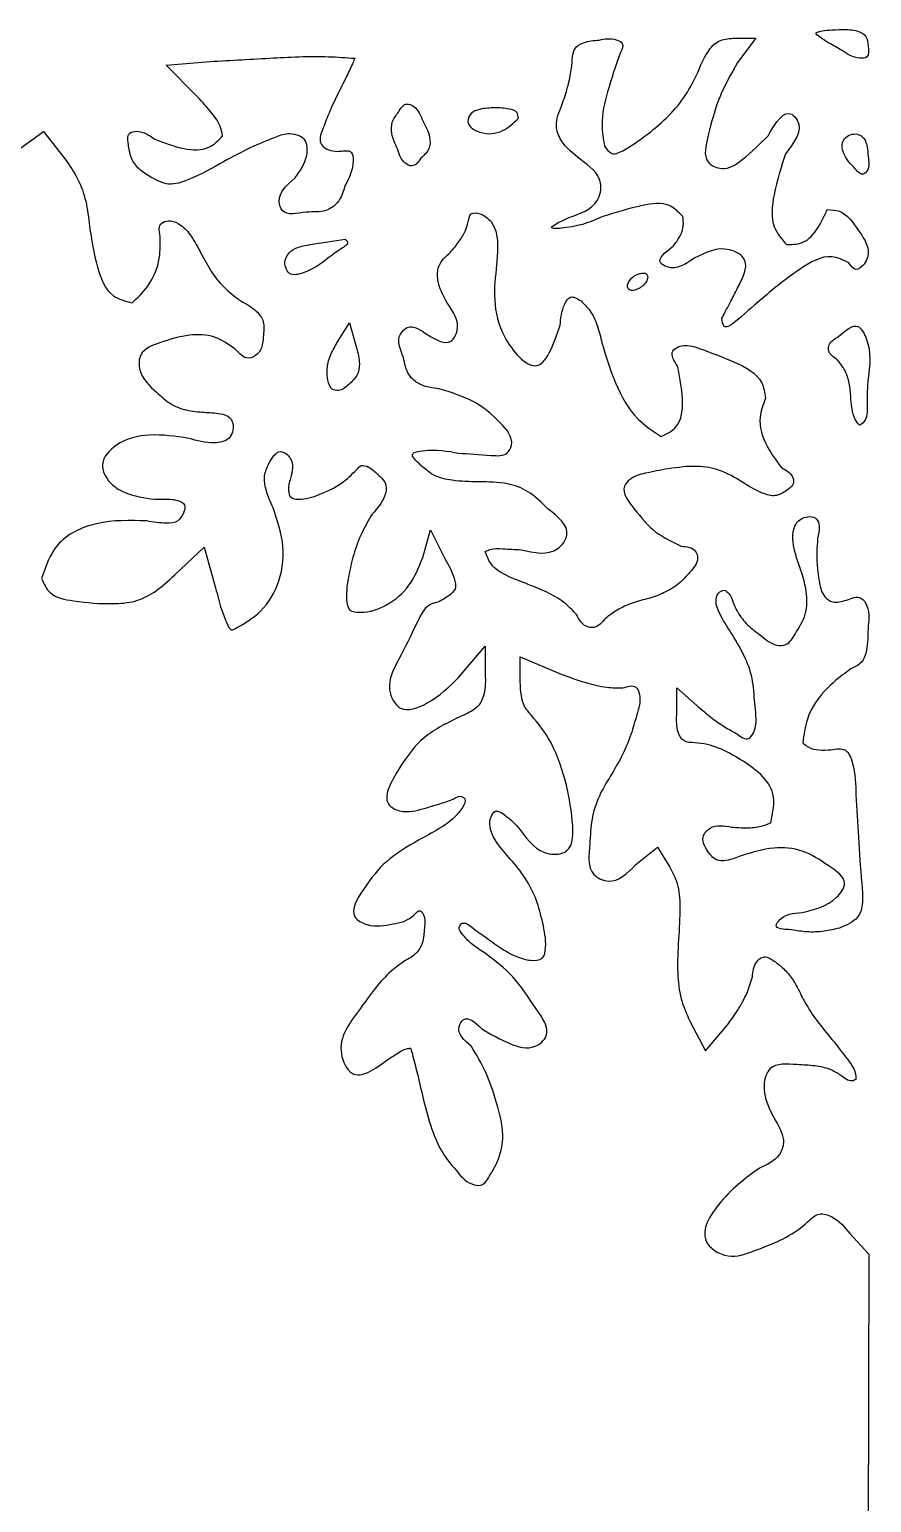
# Model space of a CAD drawing. Extents: x 0 to 204, y 72 to 361.
# Drawn here: x 147.49 to 174.81, y 188.99 to 236.79 of the extents above; entities that cross this region are included whole.
import ezdxf

# ---------------------------------------------------------------- set-up
doc = ezdxf.new("R2010")
doc.units = 0
doc.layers.get('0').update_dxf_attribs({"linetype": 'CONTINUOUS'})

msp = doc.modelspace()

# ---------------------------------------------------------------- linework, layer by layer
at = {"color": 7}
for p, q in [((170.321111, 236.502222), (171.054889, 236.502222)), ((171.054889, 236.502222), (170.462222, 235.712)), ((174.695556, 236.248222), (174.695556, 236.248222)), ((151.920222, 235.627333), (153.218444, 235.740222)), ((158.044444, 235.853111), (158.044444, 235.853111)), ((166.652222, 236.022444), (166.652222, 236.022444)), ((152.879778, 234.667778), (151.920222, 235.627333)), ((163.350222, 233.905778), (163.350222, 233.905778)), ((147.094222, 232.861556), (147.940889, 233.482444)), ((147.940889, 233.482444), (148.646444, 232.579333)), ((160.189333, 232.607556), (160.189333, 232.607556)), ((174.695556, 232.664), (174.695556, 232.664)), ((162.475333, 230.547333), (162.475333, 230.547333)), ((157.169556, 229.362), (157.169556, 229.362)), ((167.498889, 228.6), (167.498889, 228.6)), ((157.451778, 226.596222), (157.875111, 227.273556)), ((157.875111, 227.273556), (158.100889, 226.455111)), ((157.846889, 225.269778), (157.846889, 225.269778)), ((174.695556, 225.467333), (174.695556, 225.467333)), ((160.245778, 219.653556), (160.499778, 220.556667)), ((160.499778, 220.556667), (160.979556, 219.597111)), ((152.202444, 219.089111), (153.162, 219.992222)), ((153.162, 219.992222), (153.528889, 218.665778)), ((173.058667, 220.274444), (173.058667, 220.274444)), ((161.402889, 215.758889), (162.277778, 216.774889)), ((162.277778, 216.774889), (162.277778, 215.787111)), ((163.406667, 215.617778), (163.406667, 216.436222)), ((163.406667, 216.436222), (164.733111, 215.871778)), ((168.486667, 214.545333), (168.486667, 215.420222)), ((168.486667, 215.420222), (169.135778, 214.855778)), ((167.160222, 209.691111), (167.865778, 210.255556)), ((167.865778, 210.255556), (168.260889, 209.606444)), ((168.91, 204.611111), (169.418, 203.651556)), ((169.418, 203.651556), (170.095333, 204.441778)), ((174.102889, 197.724889), (174.723778, 197.047556)), ((174.723778, 197.047556), (174.667333, 173.115111))]:
    msp.add_line(p, q, dxfattribs=at)
for points, knots in [([(173.848889, 236.107111), (173.702108, 236.189979), (173.444732, 236.335285), (173.20911, 236.480104), (172.935448, 236.675496), (173.206193, 236.75223), (173.451818, 236.771244), (173.88431, 236.788377), (174.291524, 236.787931), (174.670495, 236.589238), (174.687117, 236.363053), (174.695556, 236.248222)], [0, 0, 0, 0, 0.484111, 0.848878, 1.02341, 1.154381, 1.464521, 1.885051, 2.395627, 2.709334, 3.032836, 3.032836, 3.032836, 3.032836]), ([(164.761333, 234.329111), (164.822564, 234.513624), (164.940944, 234.870353), (165.061024, 235.374543), (165.097589, 235.797025), (165.131547, 236.189421), (165.517801, 236.407736), (165.802025, 236.431391), (165.974889, 236.445778)], [0, 0, 0, 0, 0.584147, 1.129369, 1.538342, 1.884899, 2.222119, 2.745581, 2.745581, 2.745581, 2.745581]), ([(165.974889, 236.445778), (166.154192, 236.479509), (166.408105, 236.527277), (166.804795, 236.335525), (166.708269, 236.137453), (166.652222, 236.022444)], [0, 0, 0, 0, 0.551981, 0.781667, 1.099684, 1.099684, 1.099684, 1.099684]), ([(169.164, 235.373333), (169.259198, 235.610584), (169.414842, 235.998476), (169.821251, 236.468153), (170.155851, 236.490958), (170.321111, 236.502222)], [0, 0, 0, 0, 0.771819, 1.26188, 1.740134, 1.740134, 1.740134, 1.740134]), ([(174.695556, 236.248222), (174.712396, 236.105032), (174.740497, 235.866095), (174.256934, 235.829372), (174.020462, 235.990329), (173.848889, 236.107111)], [0, 0, 0, 0, 0.352906, 0.58888, 1.212719, 1.212719, 1.212719, 1.212719]), ([(153.218444, 235.740222), (153.902736, 235.779625), (155.226604, 235.855855), (156.838551, 235.943223), (157.761267, 235.874272), (158.044444, 235.853111)], [0, 0, 0, 0, 2.057284, 3.980132, 4.83154, 4.83154, 4.83154, 4.83154]), ([(158.044444, 235.853111), (158.019033, 235.792323), (157.932908, 235.586293), (157.738937, 235.193414), (157.475435, 234.659288), (157.197727, 234.091789), (157.027425, 233.605202), (156.875969, 233.247573), (156.983509, 232.988008), (157.210002, 232.865404), (157.513422, 232.801593), (157.958299, 232.927483), (158.02551, 232.300403), (157.85887, 231.97586), (157.734, 231.732667)], [0, 0, 0, 0, 0.197641, 0.669866, 1.313099, 1.988394, 2.550938, 2.890178, 3.088782, 3.331151, 3.62004, 4.063088, 4.343738, 5.18274, 5.18274, 5.18274, 5.18274]), ([(166.652222, 236.022444), (166.509106, 235.608937), (166.247306, 234.852519), (166.003666, 233.823503), (166.104913, 233.232232), (166.144222, 233.002667)], [0, 0, 0, 0, 1.317908, 2.410819, 3.104458, 3.104458, 3.104458, 3.104458]), ([(170.462222, 235.712), (170.249131, 235.339457), (169.812051, 234.57532), (169.558401, 233.541427), (169.297112, 232.510261), (170.04241, 232.160579), (170.759775, 232.638966), (171.188224, 233.074952), (171.45, 233.341333)], [0, 0, 0, 0, 1.264131, 2.592904, 3.414487, 3.908124, 4.635691, 5.778402, 5.778402, 5.778402, 5.778402]), ([(167.555333, 233.397778), (167.784713, 233.58626), (168.242003, 233.962019), (168.788918, 234.634013), (169.043217, 235.13526), (169.164, 235.373333)], [0, 0, 0, 0, 0.889501, 1.773308, 2.572826, 2.572826, 2.572826, 2.572826]), ([(153.754667, 233.341333), (153.732836, 233.447898), (153.672493, 233.742448), (153.327908, 234.175507), (153.040263, 234.491485), (152.879778, 234.667778)], [0, 0, 0, 0, 0.32326, 0.893507, 1.613205, 1.613205, 1.613205, 1.613205]), ([(159.455556, 234.103333), (159.535289, 234.230308), (159.664643, 234.436301), (160.082061, 234.251229), (160.178401, 233.998125), (160.245778, 233.821111)], [0, 0, 0, 0, 0.38143, 0.618804, 1.171022, 1.171022, 1.171022, 1.171022]), ([(163.350222, 233.905778), (163.189535, 233.752876), (162.844322, 233.424389), (162.184268, 233.350412), (161.629576, 233.693774), (161.794237, 234.097673), (162.151495, 234.230112), (162.583933, 234.252751), (162.97186, 234.231656), (163.32815, 234.145533), (163.343793, 233.975612), (163.350222, 233.905778)], [0, 0, 0, 0, 0.649433, 1.395215, 1.901815, 2.174021, 2.499388, 2.991971, 3.454467, 3.732424, 3.926362, 3.926362, 3.926362, 3.926362]), ([(165.354, 232.579333), (165.124961, 232.760331), (164.763699, 233.045818), (164.502921, 233.728722), (164.666414, 234.108579), (164.761333, 234.329111)], [0, 0, 0, 0, 0.864027, 1.362821, 2.05324, 2.05324, 2.05324, 2.05324]), ([(159.427333, 232.918), (159.352626, 233.077977), (159.22636, 233.348364), (159.222645, 233.797343), (159.376799, 233.999866), (159.455556, 234.103333)], [0, 0, 0, 0, 0.527425, 0.891432, 1.271647, 1.271647, 1.271647, 1.271647]), ([(160.245778, 233.821111), (160.339285, 233.652955), (160.489275, 233.383226), (160.494792, 232.898634), (160.298302, 232.711394), (160.189333, 232.607556)], [0, 0, 0, 0, 0.573299, 0.919592, 1.350746, 1.350746, 1.350746, 1.350746]), ([(171.45, 233.341333), (171.701397, 233.764445), (172.016279, 234.294405), (172.651646, 233.585409), (172.300784, 233.124674), (172.014444, 232.748667)], [0, 0, 0, 0, 1.033877, 1.294962, 2.453609, 2.453609, 2.453609, 2.453609]), ([(151.440444, 231.986667), (151.304113, 232.069365), (151.044467, 232.226864), (150.765338, 232.598626), (150.712023, 232.986328), (150.632184, 233.4435), (151.132939, 233.52525), (151.375682, 233.35387), (151.553333, 233.228444)], [0, 0, 0, 0, 0.478513, 0.911335, 1.31043, 1.734391, 1.967634, 2.604218, 2.604218, 2.604218, 2.604218]), ([(151.553333, 233.228444), (151.8599, 233.109268), (152.412822, 232.894322), (153.288471, 232.844098), (153.616822, 233.194311), (153.754667, 233.341333)], [0, 0, 0, 0, 1.000318, 1.804172, 2.385814, 2.385814, 2.385814, 2.385814]), ([(156.097111, 231.958444), (156.26359, 232.187349), (156.530891, 232.554882), (156.49798, 233.305501), (155.886188, 233.455223), (155.318832, 233.234431), (154.612825, 232.942179), (154.077498, 232.653524), (153.782889, 232.494667)], [0, 0, 0, 0, 0.843362, 1.354118, 1.920372, 2.377836, 3.19832, 4.202493, 4.202493, 4.202493, 4.202493]), ([(166.144222, 233.002667), (166.217322, 232.899582), (166.381412, 232.668185), (166.982486, 232.971654), (167.321866, 233.224108), (167.555333, 233.397778)], [0, 0, 0, 0, 0.33705, 0.756586, 1.681392, 1.681392, 1.681392, 1.681392]), ([(174.272222, 232.268889), (174.198556, 232.344238), (174.053056, 232.49306), (173.91004, 232.7436), (173.824982, 232.990777), (173.89096, 233.216298), (174.056864, 233.361507), (174.283112, 233.422798), (174.543629, 233.326253), (174.679732, 233.021882), (174.689771, 232.794823), (174.695556, 232.664)], [0, 0, 0, 0, 0.314584, 0.621339, 0.862941, 1.074294, 1.282208, 1.498709, 1.750489, 2.040141, 2.433891, 2.433891, 2.433891, 2.433891]), ([(160.189333, 232.607556), (160.101547, 232.487534), (159.960091, 232.294133), (159.558603, 232.487931), (159.481202, 232.741513), (159.427333, 232.918)], [0, 0, 0, 0, 0.381295, 0.614411, 1.14806, 1.14806, 1.14806, 1.14806]), ([(148.646444, 232.579333), (148.79174, 232.372115), (149.085305, 231.953437), (149.345861, 231.204363), (149.405828, 230.677279), (149.436667, 230.406222)], [0, 0, 0, 0, 0.756549, 1.52858, 2.345932, 2.345932, 2.345932, 2.345932]), ([(153.782889, 232.494667), (153.420975, 232.28939), (152.868518, 231.976038), (152.015306, 231.683779), (151.625453, 231.889188), (151.440444, 231.986667)], [0, 0, 0, 0, 1.266865, 1.933851, 2.536252, 2.536252, 2.536252, 2.536252]), ([(164.987111, 230.688444), (165.353211, 230.810167), (165.919284, 230.998378), (166.132584, 232.004484), (165.656664, 232.355869), (165.354, 232.579333)], [0, 0, 0, 0, 1.067329, 1.650332, 2.668782, 2.668782, 2.668782, 2.668782]), ([(172.014444, 232.748667), (171.875995, 232.319485), (171.631299, 231.560943), (171.503772, 230.441183), (171.891582, 229.989517), (172.042667, 229.813556)], [0, 0, 0, 0, 1.375801, 2.431609, 3.105453, 3.105453, 3.105453, 3.105453]), ([(174.695556, 232.664), (174.720658, 232.510542), (174.755404, 232.298127), (174.506538, 232.012916), (174.36474, 232.16782), (174.272222, 232.268889)], [0, 0, 0, 0, 0.448264, 0.620479, 0.943798, 0.943798, 0.943798, 0.943798]), ([(157.734, 231.732667), (157.671556, 231.529332), (157.56395, 231.178935), (157.046572, 230.830719), (156.452244, 230.913543), (155.713769, 230.692821), (155.492566, 231.441207), (155.839615, 231.738136), (156.097111, 231.958444)], [0, 0, 0, 0, 0.622511, 1.072741, 1.7119, 2.48619, 2.800872, 3.705687, 3.705687, 3.705687, 3.705687]), ([(168.684222, 230.716667), (168.546352, 230.85879), (168.197814, 231.218083), (167.185431, 231.061711), (166.502119, 230.846914), (166.087778, 230.716667)], [0, 0, 0, 0, 0.567772, 1.435344, 2.771811, 2.771811, 2.771811, 2.771811]), ([(172.042667, 229.813556), (172.211819, 229.81058), (172.59957, 229.803758), (173.078779, 230.293862), (173.266746, 230.713769), (173.369111, 230.942444)], [0, 0, 0, 0, 0.490502, 1.124384, 1.882387, 1.882387, 1.882387, 1.882387]), ([(173.369111, 230.942444), (173.506375, 230.936041), (173.942947, 230.915675), (174.348731, 230.306129), (174.767799, 229.717837), (174.646432, 229.204703), (174.281966, 228.908153), (174.143337, 229.117291), (174.074667, 229.220889)], [0, 0, 0, 0, 0.397941, 1.265663, 1.996353, 2.456105, 2.773894, 3.085832, 3.085832, 3.085832, 3.085832]), ([(149.436667, 230.406222), (149.50414, 229.969373), (149.624204, 229.192027), (150.024833, 228.114966), (150.601678, 227.975387), (150.819556, 227.922667)], [0, 0, 0, 0, 1.359726, 2.419549, 3.062814, 3.062814, 3.062814, 3.062814]), ([(151.722667, 230.152222), (151.701795, 230.233125), (151.664936, 230.375994), (151.824295, 230.566783), (152.103851, 230.598921), (152.452072, 230.439069), (152.779805, 230.052819), (152.952798, 229.717835), (153.049111, 229.531333)], [0, 0, 0, 0, 0.235937, 0.416647, 0.665721, 1.022674, 1.524012, 2.15372, 2.15372, 2.15372, 2.15372]), ([(161.148889, 229.559556), (161.246292, 229.677234), (161.429178, 229.89819), (161.63099, 230.225375), (161.723041, 230.520046), (161.764022, 230.862608), (162.19437, 230.823677), (162.367768, 230.65313), (162.475333, 230.547333)], [0, 0, 0, 0, 0.460036, 0.863775, 1.124296, 1.428083, 1.707265, 2.163426, 2.163426, 2.163426, 2.163426]), ([(162.475333, 230.547333), (162.52723, 230.448561), (162.657329, 230.200948), (162.689301, 229.717598), (162.660299, 229.358176), (162.644667, 229.164444)], [0, 0, 0, 0, 0.332101, 0.832548, 1.417694, 1.417694, 1.417694, 1.417694]), ([(166.087778, 230.716667), (165.760179, 230.572372), (165.308663, 230.373497), (164.164165, 230.294062), (164.685142, 230.543731), (164.987111, 230.688444)], [0, 0, 0, 0, 1.235367, 1.702659, 2.346966, 2.346966, 2.346966, 2.346966]), ([(168.373778, 229.757111), (168.449702, 229.859317), (168.597286, 230.057986), (168.721724, 230.395779), (168.695923, 230.616549), (168.684222, 230.716667)], [0, 0, 0, 0, 0.382095, 0.742724, 1.04198, 1.04198, 1.04198, 1.04198]), ([(150.819556, 227.922667), (151.001643, 228.092538), (151.423306, 228.485914), (151.7549, 229.299238), (151.7326, 229.889368), (151.722667, 230.152222)], [0, 0, 0, 0, 0.74312, 1.720857, 2.506131, 2.506131, 2.506131, 2.506131]), ([(157.169556, 229.362), (156.932416, 229.181504), (156.581036, 228.914055), (155.862505, 228.759976), (155.714472, 229.29584), (156.021591, 229.709073), (156.770094, 229.841606), (157.358116, 229.927794), (157.734, 229.982889)], [0, 0, 0, 0, 0.926978, 1.373547, 1.82608, 2.168802, 2.822322, 3.980282, 3.980282, 3.980282, 3.980282]), ([(157.734, 229.982889), (157.765468, 229.954367), (157.881241, 229.849432), (157.488138, 229.604593), (157.293785, 229.456598), (157.169556, 229.362)], [0, 0, 0, 0, 0.112695, 0.414616, 0.949503, 0.949503, 0.949503, 0.949503]), ([(153.049111, 229.531333), (153.158883, 229.324366), (153.382659, 228.902452), (153.820235, 228.367655), (154.181881, 228.101072), (154.347333, 227.979111)], [0, 0, 0, 0, 0.702312, 1.431702, 2.046804, 2.046804, 2.046804, 2.046804]), ([(161.036, 227.922667), (160.90828, 228.160278), (160.711756, 228.525894), (160.72336, 229.179418), (160.992513, 229.419861), (161.148889, 229.559556)], [0, 0, 0, 0, 0.801251, 1.232894, 1.831404, 1.831404, 1.831404, 1.831404]), ([(169.051111, 229.362), (168.772743, 229.173562), (168.418842, 228.933993), (167.763392, 229.285207), (168.115566, 229.557481), (168.373778, 229.757111)], [0, 0, 0, 0, 0.915657, 1.164114, 1.846887, 1.846887, 1.846887, 1.846887]), ([(169.954222, 227.414667), (169.989634, 227.483213), (170.085304, 227.668401), (170.259876, 228.000359), (170.51355, 228.513648), (170.935412, 229.278128), (169.984289, 229.833502), (169.424973, 229.550899), (169.051111, 229.362)], [0, 0, 0, 0, 0.231882, 0.626463, 1.110761, 2.045221, 2.632017, 3.814951, 3.814951, 3.814951, 3.814951]), ([(174.074667, 229.220889), (173.888868, 229.308341), (173.35536, 229.559452), (172.36481, 228.960868), (171.405706, 228.192758), (170.789241, 227.653328), (170.010385, 226.965523), (169.966952, 227.312863), (169.954222, 227.414667)], [0, 0, 0, 0, 0.590379, 1.695228, 3.110187, 4.166859, 4.786888, 5.043965, 5.043965, 5.043965, 5.043965]), ([(162.644667, 229.164444), (162.559036, 228.393099), (162.4244, 227.180322), (164.05623, 225.318849), (164.479622, 226.53946), (164.704889, 227.188889)], [0, 0, 0, 0, 2.370828, 3.727629, 5.270297, 5.270297, 5.270297, 5.270297]), ([(167.498889, 228.6), (167.460186, 228.552095), (167.37989, 228.452708), (167.219785, 228.358327), (167.064038, 228.303568), (166.912443, 228.33789), (166.872555, 228.479413), (166.912098, 228.55646), (166.934444, 228.6)], [0, 0, 0, 0, 0.183515, 0.380736, 0.547048, 0.677284, 0.787687, 0.931144, 0.931144, 0.931144, 0.931144]), ([(166.934444, 228.6), (166.972082, 228.653012), (167.047548, 228.759305), (167.214958, 228.850067), (167.368501, 228.892222), (167.519584, 228.870177), (167.561115, 228.727015), (167.522174, 228.647528), (167.498889, 228.6)], [0, 0, 0, 0, 0.192987, 0.386957, 0.551804, 0.680164, 0.784649, 0.940039, 0.940039, 0.940039, 0.940039]), ([(164.704889, 227.188889), (164.723925, 227.415108), (164.750863, 227.735242), (165.042136, 228.195839), (165.261306, 228.056168), (165.382222, 227.979111)], [0, 0, 0, 0, 0.704064, 0.996357, 1.356075, 1.356075, 1.356075, 1.356075]), ([(154.347333, 227.979111), (154.522774, 227.884442), (154.820548, 227.723761), (155.12528, 227.311021), (155.09592, 227.02348), (155.081111, 226.878444)], [0, 0, 0, 0, 0.596628, 1.012656, 1.436072, 1.436072, 1.436072, 1.436072]), ([(160.415111, 226.878444), (160.691741, 226.712964), (161.112417, 226.461316), (161.517317, 227.225726), (161.235054, 227.634439), (161.036, 227.922667)], [0, 0, 0, 0, 0.772192, 1.174284, 2.136169, 2.136169, 2.136169, 2.136169]), ([(165.382222, 227.979111), (165.481941, 227.878915), (165.70961, 227.650154), (165.932682, 227.175731), (166.016348, 226.812189), (166.059556, 226.624444)], [0, 0, 0, 0, 0.421879, 0.963203, 1.541314, 1.541314, 1.541314, 1.541314]), ([(159.624889, 226.144667), (159.512953, 226.412824), (159.356382, 226.78791), (159.854594, 227.269383), (160.184593, 227.039222), (160.415111, 226.878444)], [0, 0, 0, 0, 0.767819, 1.073987, 1.783443, 1.783443, 1.783443, 1.783443]), ([(173.736, 226.822), (173.961642, 227.021277), (174.339496, 227.354983), (174.826579, 226.457644), (174.750893, 225.885588), (174.695556, 225.467333)], [0, 0, 0, 0, 0.705031, 1.180631, 2.474004, 2.474004, 2.474004, 2.474004]), ([(151.722667, 226.624444), (151.470395, 226.534919), (151.038732, 226.381731), (151.022838, 225.556924), (151.381583, 225.226168), (151.609778, 225.015778)], [0, 0, 0, 0, 0.720526, 1.232896, 2.128485, 2.128485, 2.128485, 2.128485]), ([(154.149778, 226.426889), (153.93837, 226.575142), (153.502606, 226.880728), (152.608164, 226.911986), (152.037356, 226.726631), (151.722667, 226.624444)], [0, 0, 0, 0, 0.760783, 1.568161, 2.560168, 2.560168, 2.560168, 2.560168]), ([(155.081111, 226.878444), (155.063759, 226.64637), (155.03794, 226.301048), (154.514422, 226.028547), (154.291202, 226.272395), (154.149778, 226.426889)], [0, 0, 0, 0, 0.647689, 0.963749, 1.51022, 1.51022, 1.51022, 1.51022]), ([(157.169556, 225.410889), (157.156168, 225.528069), (157.126128, 225.79101), (157.23172, 226.203271), (157.377415, 226.463434), (157.451778, 226.596222)], [0, 0, 0, 0, 0.351832, 0.789473, 1.245713, 1.245713, 1.245713, 1.245713]), ([(166.059556, 226.624444), (166.190108, 226.185975), (166.451922, 225.306655), (167.068767, 224.188006), (167.717117, 223.752238), (167.978667, 223.576444)], [0, 0, 0, 0, 1.377053, 2.761589, 3.697799, 3.697799, 3.697799, 3.697799]), ([(168.514889, 225.862444), (168.399309, 226.041955), (168.228747, 226.306858), (168.703102, 226.617158), (169.01672, 226.507782), (169.248667, 226.426889)], [0, 0, 0, 0, 0.515057, 0.760069, 1.455894, 1.455894, 1.455894, 1.455894]), ([(173.679556, 226.088222), (173.565157, 226.162587), (173.388324, 226.277538), (173.420292, 226.645142), (173.609946, 226.751385), (173.736, 226.822)], [0, 0, 0, 0, 0.372526, 0.575835, 0.978794, 0.978794, 0.978794, 0.978794]), ([(158.100889, 226.455111), (158.145606, 226.284349), (158.222332, 225.991357), (158.149706, 225.534987), (157.949477, 225.359626), (157.846889, 225.269778)], [0, 0, 0, 0, 0.528427, 0.906665, 1.304072, 1.304072, 1.304072, 1.304072]), ([(160.782, 225.128667), (160.563011, 225.154648), (160.190055, 225.198896), (159.726892, 225.590032), (159.661698, 225.944518), (159.624889, 226.144667)], [0, 0, 0, 0, 0.650053, 1.107093, 1.699797, 1.699797, 1.699797, 1.699797]), ([(169.248667, 226.426889), (169.609049, 226.296082), (170.310888, 226.041337), (171.261914, 225.556219), (171.340444, 224.995836), (171.365333, 224.818222)], [0, 0, 0, 0, 1.181536, 2.301022, 2.820487, 2.820487, 2.820487, 2.820487]), ([(174.413333, 223.943333), (174.363967, 224.00524), (174.238203, 224.162951), (174.159153, 224.504057), (174.132137, 224.916207), (174.090438, 225.359624), (173.941417, 225.775137), (173.7621, 225.98953), (173.679556, 226.088222)], [0, 0, 0, 0, 0.235489, 0.599921, 1.020113, 1.481937, 1.931912, 2.315734, 2.315734, 2.315734, 2.315734]), ([(167.978667, 223.576444), (168.161017, 223.66511), (168.63459, 223.895378), (168.717179, 224.879482), (168.585748, 225.518127), (168.514889, 225.862444)], [0, 0, 0, 0, 0.578382, 1.502082, 2.582673, 2.582673, 2.582673, 2.582673]), ([(157.846889, 225.269778), (157.745615, 225.179322), (157.590443, 225.040726), (157.245104, 225.102249), (157.198312, 225.293407), (157.169556, 225.410889)], [0, 0, 0, 0, 0.385607, 0.590823, 0.918052, 0.918052, 0.918052, 0.918052]), ([(174.695556, 225.467333), (174.675408, 225.184811), (174.64306, 224.731214), (174.679089, 224.11098), (174.467861, 223.977731), (174.413333, 223.943333)], [0, 0, 0, 0, 0.88501, 1.420909, 1.607389, 1.607389, 1.607389, 1.607389]), ([(151.609778, 225.015778), (151.750081, 224.887815), (152.030488, 224.632072), (152.57506, 224.409153), (153.139853, 224.362369), (153.612994, 224.351203), (153.995633, 224.241264), (154.148585, 223.899079), (154.011454, 223.437156), (153.34798, 223.324109), (152.924289, 223.443705), (152.654, 223.52)], [0, 0, 0, 0, 0.566302, 1.131792, 1.727013, 2.246461, 2.584509, 2.823409, 3.300492, 3.782877, 4.632829, 4.632829, 4.632829, 4.632829]), ([(161.402889, 223.040222), (161.741848, 223.018832), (162.248932, 222.986832), (162.962803, 222.928142), (163.250221, 223.475776), (162.682219, 224.155661), (161.906954, 224.781461), (161.162566, 225.011209), (160.782, 225.128667)], [0, 0, 0, 0, 1.063395, 1.590842, 1.874913, 2.692503, 3.812602, 4.984246, 4.984246, 4.984246, 4.984246]), ([(171.365333, 224.818222), (171.288003, 224.617026), (171.092559, 224.108528), (171.355275, 223.262147), (171.727279, 222.784305), (171.901556, 222.560444)], [0, 0, 0, 0, 0.634904, 1.604636, 2.459359, 2.459359, 2.459359, 2.459359]), ([(152.654, 223.52), (152.228484, 223.583602), (151.431537, 223.702721), (150.37971, 223.469901), (149.706556, 222.732368), (150.10269, 221.970962), (150.859209, 221.619393), (151.643198, 221.521542), (152.212798, 221.562949), (152.580806, 221.381264), (152.517243, 221.190603), (152.484667, 221.092889)], [0, 0, 0, 0, 1.280717, 2.398652, 3.169632, 3.815395, 4.606646, 5.623227, 6.120445, 6.376721, 6.64614, 6.64614, 6.64614, 6.64614]), ([(155.250444, 222.701556), (155.365382, 222.89985), (155.556528, 223.229623), (156.100971, 222.820697), (156.012836, 222.456585), (155.956, 222.221778)], [0, 0, 0, 0, 0.55138, 0.91697, 1.580854, 1.580854, 1.580854, 1.580854]), ([(160.189333, 222.645111), (160.030521, 222.790158), (159.755147, 223.041662), (160.615634, 223.194386), (161.059018, 223.107561), (161.402889, 223.040222)], [0, 0, 0, 0, 0.458949, 0.795799, 1.959805, 1.959805, 1.959805, 1.959805]), ([(155.391556, 221.262222), (155.307674, 221.453054), (155.162704, 221.782861), (155.07314, 222.297813), (155.193054, 222.570871), (155.250444, 222.701556)], [0, 0, 0, 0, 0.627984, 1.085322, 1.505111, 1.505111, 1.505111, 1.505111]), ([(155.956, 222.221778), (155.91674, 222.092347), (155.855334, 221.88991), (155.946071, 221.565747), (156.3835, 221.51573), (156.922914, 221.700257), (157.59548, 222.002359), (157.944628, 222.348904), (158.100889, 222.504)], [0, 0, 0, 0, 0.406749, 0.636177, 0.879581, 1.575375, 2.38597, 3.042648, 3.042648, 3.042648, 3.042648]), ([(158.100889, 222.504), (158.151069, 222.562071), (158.254932, 222.682266), (158.546572, 222.575902), (158.68936, 222.444602), (158.778222, 222.362889)], [0, 0, 0, 0, 0.210265, 0.435202, 0.805865, 0.805865, 0.805865, 0.805865]), ([(158.778222, 222.362889), (158.899141, 222.250162), (159.114208, 222.049667), (159.003637, 221.502513), (158.766114, 221.239057), (158.608889, 221.064667)], [0, 0, 0, 0, 0.459918, 0.81801, 1.519162, 1.519162, 1.519162, 1.519162]), ([(164.309778, 221.234), (164.106441, 221.43622), (163.733812, 221.806803), (162.928464, 222.112881), (162.083514, 222.101561), (161.28207, 222.128202), (160.610058, 222.270443), (160.320667, 222.528154), (160.189333, 222.645111)], [0, 0, 0, 0, 0.851903, 1.561172, 2.512414, 3.360628, 3.986346, 4.506272, 4.506272, 4.506272, 4.506272]), ([(168.204444, 222.532222), (167.957231, 222.487406), (167.537091, 222.411242), (167.022365, 222.276319), (166.632683, 221.832743), (167.190994, 221.126136), (167.730154, 220.45685), (168.339704, 220.1605), (168.627778, 220.020444)], [0, 0, 0, 0, 0.75643, 1.28555, 1.569594, 2.356048, 3.400233, 4.335921, 4.335921, 4.335921, 4.335921]), ([(172.042667, 221.826667), (171.927629, 221.753375), (171.683685, 221.597955), (171.140476, 221.770475), (170.59053, 222.12248), (169.920161, 222.516936), (169.080337, 222.655327), (168.52183, 222.57683), (168.204444, 222.532222)], [0, 0, 0, 0, 0.390943, 0.829014, 1.577564, 2.396121, 3.123581, 4.081125, 4.081125, 4.081125, 4.081125]), ([(171.901556, 222.560444), (172.031912, 222.48917), (172.227181, 222.382404), (172.321276, 222.018728), (172.14899, 221.899961), (172.042667, 221.826667)], [0, 0, 0, 0, 0.428546, 0.641947, 0.985922, 0.985922, 0.985922, 0.985922]), ([(151.299333, 220.838889), (150.755401, 220.857788), (149.73281, 220.893318), (148.310144, 220.231913), (148.017707, 219.369308), (147.884444, 218.976222)], [0, 0, 0, 0, 1.634023, 3.071959, 4.275808, 4.275808, 4.275808, 4.275808]), ([(152.484667, 221.092889), (152.433327, 220.997263), (152.3188, 220.783945), (151.830243, 220.748248), (151.504058, 220.803937), (151.299333, 220.838889)], [0, 0, 0, 0, 0.307325, 0.685563, 1.323088, 1.323088, 1.323088, 1.323088]), ([(153.528889, 218.665778), (153.587442, 218.428203), (153.688434, 218.018438), (153.851728, 217.614413), (154.011003, 217.248606), (154.284883, 217.417831), (154.546355, 217.569094), (155.0888, 217.939508), (155.623127, 218.756131), (155.81374, 220.025943), (155.533451, 220.846711), (155.391556, 221.262222)], [0, 0, 0, 0, 0.715073, 1.233344, 1.457899, 1.658297, 2.01001, 2.450364, 3.574209, 4.84463, 6.147194, 6.147194, 6.147194, 6.147194]), ([(158.608889, 221.064667), (158.493455, 220.86914), (158.247252, 220.45211), (157.996305, 219.77635), (157.834387, 219.03226), (157.744016, 218.460109), (157.82527, 217.892909), (158.43518, 217.847727), (159.114058, 218.070766), (159.878557, 218.721181), (160.121831, 219.338854), (160.245778, 219.653556)], [0, 0, 0, 0, 0.679815, 1.449945, 2.157097, 2.931491, 3.286859, 3.622572, 4.515065, 5.481752, 6.48586, 6.48586, 6.48586, 6.48586]), ([(163.434889, 219.907556), (163.868036, 219.806089), (164.494927, 219.659238), (165.142057, 220.569894), (164.641252, 220.969505), (164.309778, 221.234)], [0, 0, 0, 0, 1.193211, 1.726926, 2.771697, 2.771697, 2.771697, 2.771697]), ([(172.437778, 219.456), (172.354128, 219.712916), (172.214365, 220.142172), (172.289377, 220.813666), (172.719381, 221.023), (173.057759, 220.931429), (173.133926, 220.611386), (173.087374, 220.402968), (173.058667, 220.274444)], [0, 0, 0, 0, 0.816763, 1.364648, 1.828593, 2.058023, 2.306019, 2.704958, 2.704958, 2.704958, 2.704958]), ([(162.277778, 219.851111), (162.329029, 219.875464), (162.505884, 219.959501), (162.909432, 219.930846), (163.240393, 219.916177), (163.434889, 219.907556)], [0, 0, 0, 0, 0.16869, 0.5821, 1.171313, 1.171313, 1.171313, 1.171313]), ([(168.627778, 220.020444), (168.810856, 220.004115), (169.085235, 219.979641), (169.219823, 219.522319), (169.03568, 219.315164), (168.91, 219.173778)], [0, 0, 0, 0, 0.487888, 0.7312, 1.25426, 1.25426, 1.25426, 1.25426]), ([(173.058667, 220.274444), (173.0459, 220.127189), (173.018213, 219.80785), (173.040464, 219.324919), (173.090793, 218.994679), (173.115111, 218.835111)], [0, 0, 0, 0, 0.443116, 0.960945, 1.44508, 1.44508, 1.44508, 1.44508]), ([(160.979556, 219.597111), (161.085414, 219.404793), (161.246292, 219.112518), (161.360951, 218.62327), (161.176898, 218.478299), (161.092444, 218.411778)], [0, 0, 0, 0, 0.678072, 1.030499, 1.329336, 1.329336, 1.329336, 1.329336]), ([(165.241111, 217.790889), (165.12695, 217.914769), (164.868036, 218.195726), (164.347502, 218.506416), (163.683667, 218.780074), (163.028784, 219.018624), (162.447124, 219.365422), (162.327868, 219.707452), (162.277778, 219.851111)], [0, 0, 0, 0, 0.503338, 1.141559, 1.796938, 2.651083, 3.265914, 3.71117, 3.71117, 3.71117, 3.71117]), ([(172.324889, 217.17), (172.456593, 217.378965), (172.719444, 217.796012), (172.727236, 218.630887), (172.542431, 219.157682), (172.437778, 219.456)], [0, 0, 0, 0, 0.728317, 1.453559, 2.400489, 2.400489, 2.400489, 2.400489]), ([(147.884444, 218.976222), (147.956061, 218.808641), (148.140831, 218.376285), (149.105787, 218.210917), (150.000456, 218.130054), (150.911093, 218.196625), (151.605513, 218.537398), (151.988786, 218.891638), (152.202444, 219.089111)], [0, 0, 0, 0, 0.520813, 1.34368, 2.62438, 3.337073, 4.027774, 4.897825, 4.897825, 4.897825, 4.897825]), ([(168.91, 219.173778), (168.798409, 219.049033), (168.561299, 218.783974), (168.100469, 218.499264), (167.752905, 218.383511), (167.583556, 218.327111)], [0, 0, 0, 0, 0.500408, 1.063272, 1.598139, 1.598139, 1.598139, 1.598139]), ([(170.292889, 217.141778), (170.163353, 217.344126), (169.948527, 217.679707), (169.730664, 218.144311), (169.787, 218.488302), (170.022337, 218.638605), (170.232319, 218.452886), (170.286508, 218.290008), (170.321111, 218.186)], [0, 0, 0, 0, 0.724937, 1.202257, 1.494887, 1.699209, 1.887363, 2.219781, 2.219781, 2.219781, 2.219781]), ([(173.115111, 218.835111), (173.150726, 218.670531), (173.208763, 218.402339), (173.588206, 218.150221), (173.840701, 218.225911), (173.99, 218.270667)], [0, 0, 0, 0, 0.486827, 0.793311, 1.236713, 1.236713, 1.236713, 1.236713]), ([(161.092444, 218.411778), (161.023796, 218.368031), (160.894627, 218.285717), (160.71747, 218.191147), (160.34146, 218.129043), (159.964516, 217.337331), (159.543659, 216.470203), (159.0079, 215.505784), (159.498116, 214.549022), (160.605929, 214.960661), (161.10208, 215.457601), (161.402889, 215.758889)], [0, 0, 0, 0, 0.244535, 0.460118, 0.597276, 1.362436, 2.7176, 3.74872, 4.439066, 5.300405, 6.626793, 6.626793, 6.626793, 6.626793]), ([(167.583556, 218.327111), (167.405547, 218.282895), (167.047174, 218.193878), (166.569062, 217.971246), (166.296022, 217.769369), (166.172444, 217.678)], [0, 0, 0, 0, 0.549621, 1.106517, 1.566963, 1.566963, 1.566963, 1.566963]), ([(170.321111, 218.186), (170.376619, 218.058528), (170.499744, 217.775779), (170.82271, 217.417063), (171.090667, 217.214511), (171.224222, 217.113556)], [0, 0, 0, 0, 0.415107, 0.920761, 1.42323, 1.42323, 1.42323, 1.42323]), ([(173.99, 218.270667), (174.161371, 218.336576), (174.448133, 218.446865), (174.771562, 217.945926), (174.671464, 217.35219), (174.695721, 216.735686), (174.516451, 216.215638), (174.254846, 216.097153), (174.131111, 216.041111)], [0, 0, 0, 0, 0.475993, 0.796496, 1.540687, 2.23671, 2.673757, 3.065998, 3.065998, 3.065998, 3.065998]), ([(166.172444, 217.678), (166.064003, 217.547309), (165.896135, 217.345), (165.450949, 217.413055), (165.32396, 217.64171), (165.241111, 217.790889)], [0, 0, 0, 0, 0.468024, 0.724499, 1.205904, 1.205904, 1.205904, 1.205904]), ([(170.405778, 213.952667), (170.56025, 213.841091), (170.811794, 213.659401), (171.121226, 214.202182), (171.003876, 214.823225), (170.991142, 215.635208), (170.727154, 216.425344), (170.441337, 216.896873), (170.292889, 217.141778)], [0, 0, 0, 0, 0.456528, 0.743414, 1.554025, 2.36467, 3.158713, 4.016805, 4.016805, 4.016805, 4.016805]), ([(171.224222, 217.113556), (171.378694, 216.985815), (171.611689, 216.79314), (172.106377, 216.791712), (172.24271, 217.027732), (172.324889, 217.17)], [0, 0, 0, 0, 0.586734, 0.884995, 1.33761, 1.33761, 1.33761, 1.33761]), ([(162.277778, 215.787111), (162.279861, 215.575438), (162.283417, 215.21413), (161.999578, 214.717645), (161.68761, 214.588335), (161.515778, 214.517111)], [0, 0, 0, 0, 0.626863, 1.069999, 1.613371, 1.613371, 1.613371, 1.613371]), ([(163.688889, 214.63), (163.639462, 214.692265), (163.512354, 214.852387), (163.434553, 215.203435), (163.416471, 215.472102), (163.406667, 215.617778)], [0, 0, 0, 0, 0.236344, 0.60779, 1.047749, 1.047749, 1.047749, 1.047749]), ([(164.733111, 215.871778), (164.990188, 215.778355), (165.4763, 215.6017), (166.148904, 215.426948), (166.565191, 215.422186), (166.736889, 215.420222)], [0, 0, 0, 0, 0.82144, 1.55328, 2.067021, 2.067021, 2.067021, 2.067021]), ([(174.131111, 216.041111), (173.872684, 215.84838), (173.290736, 215.414373), (172.69285, 214.567185), (172.610951, 213.902451), (172.578889, 213.642222)], [0, 0, 0, 0, 0.968296, 2.180486, 2.960322, 2.960322, 2.960322, 2.960322]), ([(166.736889, 215.420222), (166.896157, 215.471756), (167.15773, 215.556393), (167.356413, 215.061216), (167.258409, 214.760214), (167.188444, 214.545333)], [0, 0, 0, 0, 0.419204, 0.68848, 1.360356, 1.360356, 1.360356, 1.360356]), ([(163.406667, 210.82), (163.668755, 210.468819), (164.053509, 209.953274), (165.166501, 210.068762), (165.107605, 211.307025), (164.895731, 212.445417), (164.454829, 213.717665), (163.91315, 214.362875), (163.688889, 214.63)], [0, 0, 0, 0, 1.221898, 1.793788, 2.781875, 4.124708, 5.602402, 6.646421, 6.646421, 6.646421, 6.646421]), ([(169.135778, 214.855778), (169.267175, 214.742724), (169.540253, 214.507771), (169.960263, 214.197357), (170.26501, 214.02998), (170.405778, 213.952667)], [0, 0, 0, 0, 0.520078, 1.080853, 1.562245, 1.562245, 1.562245, 1.562245]), ([(161.515778, 214.517111), (161.075411, 214.303542), (160.227808, 213.89247), (159.532688, 212.927151), (158.833507, 211.722981), (159.651297, 211.338626), (160.366106, 211.520816), (160.924876, 211.705663), (161.233556, 211.807778)], [0, 0, 0, 0, 1.413085, 2.719859, 3.937499, 4.313868, 5.108806, 6.089975, 6.089975, 6.089975, 6.089975]), ([(167.188444, 214.545333), (167.129889, 214.333586), (167.002552, 213.873113), (166.721806, 213.20722), (166.465704, 212.777645), (166.341778, 212.569778)], [0, 0, 0, 0, 0.658781, 1.432609, 2.158133, 2.158133, 2.158133, 2.158133]), ([(171.534667, 211.045778), (171.604804, 211.371093), (171.789832, 212.229308), (170.520794, 213.182803), (169.521847, 213.659184), (168.692388, 213.64645), (168.469261, 214.063064), (168.479917, 214.358302), (168.486667, 214.545333)], [0, 0, 0, 0, 0.939333, 2.478051, 4.045245, 4.418956, 4.744236, 5.30647, 5.30647, 5.30647, 5.30647]), ([(172.578889, 213.642222), (172.641452, 213.588152), (172.788951, 213.460678), (173.116349, 213.395282), (173.354359, 213.409057), (173.482, 213.416444)], [0, 0, 0, 0, 0.245012, 0.577637, 0.962318, 0.962318, 0.962318, 0.962318]), ([(173.482, 213.416444), (173.659486, 213.445189), (174.007857, 213.50161), (174.283646, 212.775938), (174.29354, 212.288817), (174.300444, 211.948889)], [0, 0, 0, 0, 0.475891, 0.934082, 1.992234, 1.992234, 1.992234, 1.992234]), ([(166.341778, 212.569778), (166.206841, 212.349558), (165.938207, 211.911139), (165.702498, 211.147029), (165.678594, 210.32633), (165.549296, 209.401695), (166.476967, 208.996229), (166.886432, 209.412662), (167.160222, 209.691111)], [0, 0, 0, 0, 0.774841, 1.542569, 2.336367, 3.349123, 3.864618, 4.904886, 4.904886, 4.904886, 4.904886]), ([(161.233556, 211.807778), (161.325323, 211.868303), (161.457186, 211.955273), (161.67455, 211.789116), (161.597034, 211.64938), (161.544, 211.553778)], [0, 0, 0, 0, 0.289556, 0.416072, 0.690136, 0.690136, 0.690136, 0.690136]), ([(174.300444, 211.948889), (174.349412, 211.044195), (174.417274, 209.790439), (174.587099, 207.973798), (173.990836, 207.725323), (173.764222, 207.630889)], [0, 0, 0, 0, 2.875353, 3.984765, 4.664888, 4.664888, 4.664888, 4.664888]), ([(161.544, 211.553778), (161.459896, 211.439663), (161.249292, 211.153908), (160.735323, 210.815973), (160.32664, 210.599117), (160.104667, 210.481333)], [0, 0, 0, 0, 0.422812, 1.058765, 1.814826, 1.814826, 1.814826, 1.814826]), ([(164.140444, 207.800222), (164.078422, 208.052457), (163.954085, 208.558112), (163.597524, 209.260279), (163.122119, 209.841217), (162.684386, 210.317778), (162.42547, 210.78178), (162.407181, 211.153001), (162.588046, 211.513895), (163.048703, 211.225097), (163.25863, 210.987529), (163.406667, 210.82)], [0, 0, 0, 0, 0.777478, 1.558607, 2.337854, 3.018144, 3.513192, 3.86963, 4.156356, 4.456464, 5.174313, 5.174313, 5.174313, 5.174313]), ([(169.559111, 210.029778), (169.429674, 210.217987), (169.221706, 210.520387), (169.645959, 211.016415), (170.0196, 210.948929), (170.264667, 210.904667)], [0, 0, 0, 0, 0.598121, 0.961011, 1.652693, 1.652693, 1.652693, 1.652693]), ([(170.264667, 210.904667), (170.430363, 210.894442), (170.749996, 210.874718), (171.186715, 210.902268), (171.432474, 211.003629), (171.534667, 211.045778)], [0, 0, 0, 0, 0.498988, 0.962561, 1.292538, 1.292538, 1.292538, 1.292538]), ([(160.104667, 210.481333), (159.73553, 210.262201), (159.023406, 209.83946), (158.40521, 209.03174), (157.789746, 208.051111), (158.574265, 207.633632), (159.260487, 207.761531), (159.821419, 207.861382), (160.150598, 208.263737), (160.345062, 207.96506), (160.292027, 207.619728), (160.277929, 207.171122), (160.040121, 206.767307), (159.785263, 206.629764), (159.653111, 206.558444)], [0, 0, 0, 0, 1.250387, 2.412194, 3.344735, 3.82206, 4.652266, 5.396992, 5.638774, 5.805798, 6.236546, 6.713867, 7.12599, 7.569835, 7.569835, 7.569835, 7.569835]), ([(170.575111, 209.973333), (170.419944, 209.913887), (170.168362, 209.817503), (169.765555, 209.793453), (169.626122, 209.953067), (169.559111, 210.029778)], [0, 0, 0, 0, 0.505209, 0.819131, 1.109602, 1.109602, 1.109602, 1.109602]), ([(173.397333, 209.662889), (173.128542, 209.842945), (172.600085, 210.196944), (171.569613, 210.285346), (170.92454, 210.082962), (170.575111, 209.973333)], [0, 0, 0, 0, 0.957692, 1.882871, 2.976366, 2.976366, 2.976366, 2.976366]), ([(168.260889, 209.606444), (168.350835, 209.434662), (168.560876, 209.033518), (168.608612, 208.217046), (168.5671, 207.613042), (168.543111, 207.264)], [0, 0, 0, 0, 0.576401, 1.346009, 2.399597, 2.399597, 2.399597, 2.399597]), ([(172.550667, 208.138889), (172.952915, 208.228793), (173.525854, 208.356848), (174.110355, 209.189879), (173.665626, 209.484907), (173.397333, 209.662889)], [0, 0, 0, 0, 1.22457, 1.744206, 2.534378, 2.534378, 2.534378, 2.534378]), ([(172.212, 207.574444), (171.952708, 207.585259), (171.608061, 207.599634), (171.939763, 208.086881), (172.274918, 208.115414), (172.550667, 208.138889)], [0, 0, 0, 0, 0.518427, 0.689085, 1.481224, 1.481224, 1.481224, 1.481224]), ([(162.277778, 206.812444), (162.131103, 206.904397), (161.859365, 207.074753), (161.595774, 207.351341), (161.368904, 207.619577), (161.570878, 207.868608), (161.92748, 207.582861), (162.15705, 207.423707), (162.306, 207.320444)], [0, 0, 0, 0, 0.509701, 0.944301, 1.222027, 1.383314, 1.702223, 2.291432, 2.291432, 2.291432, 2.291432]), ([(162.306, 207.320444), (162.474664, 207.194059), (162.798116, 206.951687), (163.289035, 206.691855), (163.714857, 206.567224), (164.180805, 206.582242), (164.273241, 207.177606), (164.19485, 207.545141), (164.140444, 207.800222)], [0, 0, 0, 0, 0.633681, 1.215231, 1.632518, 2.017331, 2.374012, 3.183069, 3.183069, 3.183069, 3.183069]), ([(173.764222, 207.630889), (173.599675, 207.591582), (173.253493, 207.508887), (172.726086, 207.488074), (172.376929, 207.546735), (172.212, 207.574444)], [0, 0, 0, 0, 0.506959, 1.066568, 1.567556, 1.567556, 1.567556, 1.567556]), ([(168.543111, 207.264), (168.524409, 206.899534), (168.491268, 206.253659), (168.58563, 205.342478), (168.80529, 204.847204), (168.91, 204.611111)], [0, 0, 0, 0, 1.095704, 1.941716, 2.712361, 2.712361, 2.712361, 2.712361]), ([(159.653111, 206.558444), (159.508386, 206.455723), (159.157348, 206.206568), (158.682399, 205.670742), (158.3754, 205.235408), (158.213778, 205.006222)], [0, 0, 0, 0, 0.531212, 1.288483, 2.130381, 2.130381, 2.130381, 2.130381]), ([(162.164889, 204.357111), (162.453356, 204.188111), (162.975902, 203.881976), (163.802961, 203.637834), (164.47864, 204.235992), (163.808507, 205.15862), (163.258282, 206.054485), (162.593991, 206.568002), (162.277778, 206.812444)], [0, 0, 0, 0, 1.021082, 1.849644, 2.342164, 3.277092, 4.567023, 5.738871, 5.738871, 5.738871, 5.738871]), ([(170.942, 206.050444), (170.958992, 206.224021), (170.984395, 206.483506), (171.319897, 206.76891), (171.523863, 206.637896), (171.647556, 206.558444)], [0, 0, 0, 0, 0.508556, 0.760257, 1.148102, 1.148102, 1.148102, 1.148102]), ([(171.647556, 206.558444), (171.750092, 206.481323), (171.970339, 206.315666), (172.240004, 205.99822), (172.373519, 205.747688), (172.437778, 205.627111)], [0, 0, 0, 0, 0.384279, 0.825423, 1.234731, 1.234731, 1.234731, 1.234731]), ([(170.095333, 204.441778), (170.220048, 204.611697), (170.47312, 204.956499), (170.772937, 205.49301), (170.889025, 205.875775), (170.942, 206.050444)], [0, 0, 0, 0, 0.632477, 1.283433, 1.829828, 1.829828, 1.829828, 1.829828]), ([(172.437778, 205.627111), (172.517765, 205.466362), (172.707034, 205.085993), (173.101979, 204.522166), (173.427112, 204.134054), (173.594889, 203.933778)], [0, 0, 0, 0, 0.538142, 1.273367, 2.057284, 2.057284, 2.057284, 2.057284]), ([(158.213778, 205.006222), (157.866375, 204.555249), (157.359998, 203.897906), (158.007731, 202.556014), (158.686724, 203.053903), (159.116889, 203.369333)], [0, 0, 0, 0, 1.574334, 2.294765, 3.540226, 3.540226, 3.540226, 3.540226]), ([(161.826222, 203.792667), (161.598388, 203.98615), (161.287197, 204.250422), (161.642599, 204.856746), (161.948243, 204.564359), (162.164889, 204.357111)], [0, 0, 0, 0, 0.751663, 1.02667, 1.696101, 1.696101, 1.696101, 1.696101]), ([(159.116889, 203.369333), (159.22946, 203.441182), (159.422695, 203.564515), (159.664788, 203.70771), (159.805505, 203.729295), (159.850667, 203.736222)], [0, 0, 0, 0, 0.402531, 0.690966, 0.827289, 0.827289, 0.827289, 0.827289]), ([(159.850667, 203.736222), (159.877279, 203.646461), (159.963346, 203.356159), (160.099804, 202.790239), (160.210639, 202.314727), (160.274, 202.042889)], [0, 0, 0, 0, 0.280843, 0.908293, 1.74574, 1.74574, 1.74574, 1.74574]), ([(162.447111, 199.644), (162.519358, 199.764762), (162.66744, 200.012282), (162.795499, 200.406956), (162.88866, 201.018583), (162.670887, 201.876893), (162.362782, 202.894372), (161.99167, 203.515678), (161.826222, 203.792667)], [0, 0, 0, 0, 0.42103, 0.862966, 1.235628, 2.262566, 3.460499, 4.424188, 4.424188, 4.424188, 4.424188]), ([(173.594889, 203.933778), (173.733096, 203.75335), (173.973475, 203.439536), (174.283421, 203.046622), (174.296424, 202.797302), (174.300444, 202.720222)], [0, 0, 0, 0, 0.690144, 1.200348, 1.428672, 1.428672, 1.428672, 1.428672]), ([(174.300444, 202.720222), (174.257246, 202.697128), (174.154089, 202.641979), (173.959492, 202.722857), (173.764409, 202.895427), (173.430757, 203.075643), (172.939489, 203.174187), (172.313566, 203.196965), (171.483521, 203.274375), (171.203557, 202.272465), (171.501256, 201.732971), (171.704, 201.365556)], [0, 0, 0, 0, 0.141312, 0.337447, 0.570147, 0.936868, 1.454587, 2.041581, 2.910668, 3.485175, 4.711831, 4.711831, 4.711831, 4.711831]), ([(160.274, 202.042889), (160.35595, 201.726693), (160.508429, 201.138367), (160.837353, 200.354779), (161.168967, 199.961928), (161.318222, 199.785111)], [0, 0, 0, 0, 0.980929, 1.825157, 2.516129, 2.516129, 2.516129, 2.516129]), ([(171.704, 201.365556), (171.83173, 201.138916), (172.032, 200.783562), (171.793347, 200.124034), (171.413898, 199.952692), (171.167778, 199.841556)], [0, 0, 0, 0, 0.737521, 1.156376, 1.929567, 1.929567, 1.929567, 1.929567]), ([(171.167778, 199.841556), (170.711053, 199.506126), (169.942896, 198.941974), (169.096901, 197.536478), (170.156896, 196.835754), (171.050877, 197.178459), (171.907609, 197.504507), (172.589156, 197.921278), (173.04675, 198.436548), (173.674572, 198.235962), (173.933933, 197.926489), (174.102889, 197.724889)], [0, 0, 0, 0, 1.784717, 3.001684, 3.886885, 4.742127, 5.767697, 6.640601, 7.188387, 7.609579, 8.396733, 8.396733, 8.396733, 8.396733]), ([(161.318222, 199.785111), (161.465688, 199.602298), (161.677431, 199.339802), (162.220648, 199.231431), (162.361346, 199.487753), (162.447111, 199.644)], [0, 0, 0, 0, 0.690972, 0.992149, 1.462372, 1.462372, 1.462372, 1.462372])]:
    msp.add_open_spline(points, degree=3, knots=knots, dxfattribs=at)

doc.saveas('drawing.dxf')
